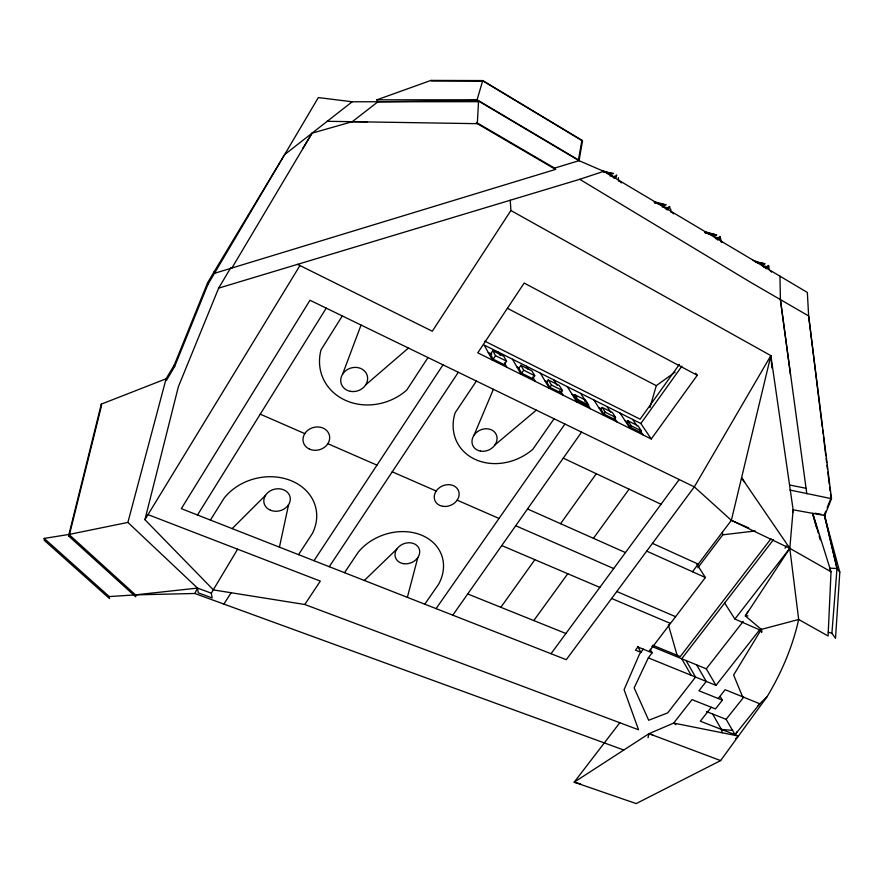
<?xml version="1.0" encoding="UTF-8"?>
<svg xmlns="http://www.w3.org/2000/svg" width="884" height="884" viewBox="0 0 884 884"><rect width="100%" height="100%" fill="white"/><g stroke="black" fill="none" stroke-linecap="round" stroke-linejoin="round"><path stroke-width="1.33" d="M478.52 101.682L352.197 101.782L284.604 154.634L214.083 271.808L214.469 273.322L555.572 169.397L477.316 123.672L478.52 101.682L477.084 99.793L376.838 99.837L377.976 101.759L477.614 100.489L579.042 160.667L603.739 171.341L807.346 292.46L808.639 315.953L822.286 427.049M825.711 511.317L824.264 514.919L839.8 572.136L835.524 638.347L831.899 633.287L828.186 632.115M831.899 633.287L837.004 568.478L824.739 515.527L831.501 498.664L808.639 315.953L751.444 282.814L579.727 179.308L218.657 288.129L178.369 386.739L144.921 519.693L213.398 589.904L304.792 604.501L638.535 729.775L624.082 689.664L639.441 654.259L643.298 649.188M792.672 512.488L793.136 509.803L770.848 355.622L510.897 210.514L510.256 200.237M476.421 122.445L554.555 168.126L579.042 160.667L582.49 140.91L581.948 140.291L482.741 80.566L430.972 80.411L376.838 99.837M579.042 160.667L578.423 159.927L581.948 140.291M279.432 547.152L288.56 504.753M648.016 737.709L648.978 733.687L673.674 723.09L692.017 699.62L715.465 708.913L722.372 700.172L720.316 696.658M692.492 571.727L731.366 520.333L770.848 355.622L771.909 367.954M44.2 538.4L109.273 596.578L109.439 598.523L44.244 540.301L44.2 538.4L68.952 534.455L135.484 594.866L135.694 596.799L69.04 536.345L68.952 534.455L101.295 404.143L166.093 378.794L174.292 364.993L207.563 282.858L214.083 271.808M69.04 536.345L101.461 405.867L101.295 404.143M407.358 597.352L417.823 557.594M109.273 596.578L135.484 594.866L197.497 588.092L198.292 592.877L212.171 597.949L211.32 593.164L197.497 588.092L127.893 522.411L166.093 378.794L166.38 380.463L174.59 366.639L207.928 284.383L318.328 97.572L352.197 101.782M649.917 407.557L656.293 385.667L675.122 372.098M342.616 374.153L361.048 325.047M827.159 507.703L831.015 498.068L830.518 493.968M474.045 435.182L493.371 389.291M650.215 649.265L652.171 652.812L648.315 657.862L634.148 687.862L648.69 720.25L667.674 712.902L695.553 677.067L686.028 660.503M135.484 594.866L194.834 593.484L197.497 588.092M770.848 355.622L694.327 486.874L566.257 659.696L181.319 508.654L309.986 300.251L694.327 486.874L731.366 520.333L789.799 548.323L831.026 571.782L828.087 635.983L798.672 619.485L759.599 629.85L716.007 685.376L648.315 657.862M748.118 611.198L745.334 615.949L761.334 629.386L761.953 632.082M785.025 548.246L786.417 545.87M218.657 288.129L230.823 267.642M231.917 268.007L312.052 133.175L352.285 121.694L367.324 121.782M237.619 549.196L211.32 593.164M302.881 148.368L312.052 133.175M144.921 519.693L299.952 265.543M197.497 515.007L326.24 308.14M210.403 520.068L224.171 498.09A51.327 42.344 -13.3 0 1 290.891 480.598A51.327 42.344 -13.3 0 1 312.35 533.527L298.538 554.655M342.296 315.942L321.047 349.821A53.095 46.708 -20.5 0 0 344.804 400.032A53.095 46.708 -20.5 0 0 406.739 390.065L428 357.556M223.862 604.081L231.155 592.744M510.897 210.514L432.309 331.224L297.554 264.349M313.986 560.71L443.039 364.849M329.257 566.699L458.321 372.274M304.792 604.501L320.317 581.108L148.015 514.621M492.786 350.749L490.443 354.263L493.161 359.191L504.223 364.694L506.587 361.18L503.792 356.252L492.786 350.749L495.537 355.666L506.587 361.18M344.539 572.699L358.363 552.025A48.498 38.896 -19.9 0 1 421.138 535.008A48.498 38.896 -19.9 0 1 438.597 584.269L424.773 604.181M476.399 381.048L455.138 412.795A50.421 42.454 -27.7 0 0 474.907 459.282A50.421 42.454 -27.7 0 0 532.853 449.282L554.058 418.762M493.161 359.191L495.537 355.666M520.886 365.324L518.831 368.374L521.637 373.247L532.687 378.739L534.754 375.7L531.881 370.827L520.886 365.324L523.715 370.186L534.754 375.7M521.637 373.247L523.715 370.186M548.246 379.921L546.688 382.186L549.936 387.358L560.898 392.805L562.467 390.54L559.163 385.369L548.246 379.921L551.505 385.07L562.467 390.54M549.936 387.358L551.505 385.07M574.677 394.651L573.904 395.767L576.998 400.772L587.827 406.154L588.6 405.038L585.451 400.032L574.677 394.651L577.782 399.656L588.6 405.038M576.998 400.772L577.782 399.656M436.077 608.612L564.931 424.044M584.678 401.137L585.451 400.032M452.785 615.176L581.573 432.121M602.214 407.425L600.888 409.314L603.971 414.132L614.225 419.226L615.562 417.347L612.424 412.519L602.214 407.425L605.308 412.242L615.562 417.347M603.971 414.132L605.308 412.242M627.949 420.795L626.933 422.221L630.248 427.248L640.403 432.298L641.43 430.884L638.06 425.845L627.949 420.795L631.264 425.823L641.43 430.884M500.852 607.297L534.875 559.683M560.589 523.693L596.291 473.725M630.248 427.248L631.264 425.823M679.365 364.352L640.115 419.193L484.819 341.158M706.46 711.576L726.118 719.311L735.046 734.692L737.378 731.433M695.631 373.181L697.255 375.269L651.265 438.983L640.834 423.502L681.94 366.131M533.792 620.568L567.771 573.727M593.44 538.323L629.076 489.195M619.806 722.747L574.18 782.196L636.204 803.589L720.626 760.583L767.124 696.614A303.919 233.542 -24.4 0 0 798.672 619.485L789.799 548.323L793.136 509.803L824.739 515.527M551.019 653.718L679.21 479.526M697.863 567.76L722.792 534.82L722.383 532.157M649.066 651.541L705.388 577.528L696.758 563.992M770.97 538.765L680.249 656.591L652.701 645.232M773.522 539.627L681.73 658.735L691.211 675.299M759.599 629.85L734.902 619.032L789.799 548.323L741.566 477.758L744.659 482.299M716.007 685.376L706.272 668.834L743.223 621.408M711.3 707.266L700.316 721.2L738.471 736.029L735.488 738.759M718.206 698.504L725.145 689.697L759.798 703.774L767.124 696.614M726.118 719.311L743.764 697.111M735.046 734.692L759.798 703.774L758.041 705.708M232.16 528.61L265.52 495.338M364.33 580.468L396.872 549.03M614.192 177.187L616.712 174.933L616.148 177.507L615.242 177.408M365.689 384.872L408.441 348.053M494.963 444.906L536.312 410.143M352.285 121.694L377.976 101.759M652.856 734.902L648.978 733.687L574.18 782.196L580.711 783.931M579.727 179.308L603.739 171.341M769.953 270.581L771.566 272.095M68.952 534.455L127.893 522.411M721.874 241.995L722.471 241.896M610.015 175.982L611.606 175.783M722.792 534.82L755.256 530.964M671.763 212.193L673.63 213.873M662.204 207.011L663.829 206.856M607.805 173.562L610.634 173.363L611.551 174.27L610.756 174.513L612.303 175.297L612.17 176.48L614.468 176.303L615.397 177.551M619.485 181.098L621.485 182.877M748.03 615.872L745.334 615.949L789.799 548.323L788.462 546.5M660.05 204.646L663.011 204.569L663.928 205.464L663.177 205.707L664.691 206.48L664.613 207.674L666.823 207.475L667.763 208.723M582.49 140.91L483.205 81.14L431.392 80.985L430.972 80.411M758.207 263.045L761.389 263.178L762.306 264.062L761.621 264.316L763.091 265.056L763.091 266.25L765.146 266.018L766.108 267.244M710.139 234.448L713.222 234.481L714.139 235.376L713.421 235.619L714.913 236.382L714.869 237.564L717.001 237.354L717.952 238.592M327.235 121.296L477.316 123.672M829.501 568.169L837.004 568.478L839.8 572.136M712.603 713.996L721.41 729.399L732.56 730.405M755.942 262.272L759.168 262.802L754.45 261.377M761.201 263.178L764.991 263.808L762.483 263.377L763.058 263.476M756.35 262.349L764.605 263.73M707.487 233.453L710.869 234.061L707.255 233.343M814.926 513.228L821.59 514.444M656.978 203.419L660.536 204.093L654.226 202.403L655.11 203.154M738.471 736.029L673.674 723.09L675.873 724.692M604.28 172.082L608.026 172.833L603.197 171.43M789.545 484.996L806.064 488.299M656.525 203.176L666.16 204.9L654.458 201.729M603.595 171.706L613.573 173.529L610.634 173.363L601.982 170.524M704.769 231.652L716.57 234.956L704.659 232.382L705.598 233.155M753.035 260.36L761.389 263.178M194.834 593.484L623.806 750.019M648.978 733.687L720.626 760.583M722.372 700.172L698.935 690.769L706.261 681.409L696.625 664.856M467.713 593.96L565.904 633.496M652.171 652.812L637.883 646.966L635.486 650.138L640.9 652.348L637.696 646.414M651.762 646.403L706.272 668.834M611.629 598.479L670.459 623.441M501.769 545.561L599.827 587.407M616.789 591.506L675.597 616.678M731.366 520.333L748.715 527.914M260.25 414.165L304.781 433.624M327.842 443.691L376.96 465.139M392.242 471.813L436.199 491.018M457.138 500.156L499.018 518.455M515.703 525.737L613.706 568.545M527.516 508.963L625.452 552.577M646.712 551.13L705.388 577.528M652.469 543.362L698.238 564.136M563.263 458.144L661.022 504.256M651.265 438.983L477.769 352.827L524.19 283.057L697.255 375.269M488.255 352.495L491.836 354.285M516.786 366.727L519.129 367.899M544.887 380.75L547.351 381.976M572.059 394.297L576.943 396.739M598.766 407.623L601.186 408.828M625.065 420.729L628.535 422.464M640.834 423.502L484.134 345.025L492.443 360.108M507.438 308.328L656.293 385.667M578.423 159.927L477.084 99.793L482.741 80.566L483.205 81.14M761.942 265.222L764.196 267.52M831.015 498.068L831.501 498.664L789.898 490.034M554.555 168.126L555.572 169.397M829.634 569.948L831.026 571.782L812.727 513.35L818.363 533.229M632.679 419.425L637.077 425.989M639.287 429.315L643.011 434.884M620.015 413.082L630.193 428.519M607.043 406.574L610.579 412.032M614.148 417.546L617.043 421.988M724.659 603.032L734.902 619.032M593.893 399.988L603.728 415.381M559.583 390.739L560.898 392.805M613.142 176.855L614.026 178.237M580.711 393.391L590.368 408.739M665.354 207.906L666.193 209.254M567.351 386.706L576.832 402.021M715.399 237.685L716.206 238.989M553.837 379.932L557.13 385.347M561.13 391.921L563.141 395.225M540.367 373.192L549.483 388.441M526.411 366.197L528.312 369.435M532.765 377.026L535.339 381.413M512.455 359.213L521.184 374.385M498.366 352.152L500.167 355.357M504.433 362.915L506.886 367.28M742.604 696.791L733.621 675L761.334 629.386L761.444 632.137M812.993 515.306L816.694 528.091M668.37 624.822L677.42 656.37M819.114 535.881L820.241 539.859M207.563 282.858L207.928 284.383M824.264 514.919L837.004 568.478M721.41 729.399L722.14 732.77M174.292 364.993L174.59 366.639M768.804 267.277L769.135 269.587M779.964 276.173L780.395 299.588L806.816 493.847M780.395 299.588L790.44 374.606M822.628 429.779L823.126 433.878M823.468 436.608L825.811 455.724M826.153 458.464L826.65 462.553M826.993 465.293L827.49 469.382M827.833 472.122L829.336 484.41M829.678 487.139L830.175 491.239M720.747 238.636L721.134 242.105M670.647 208.79L670.934 212.27M618.391 177.651L618.546 181.132M768.793 266.117L767.975 267.896L766.981 267.708L766.096 268.824L765.809 267.399L768.373 265.399L768.793 266.117M720.316 237.221L719.477 239.023L718.515 238.868L717.631 240.017L717.377 238.581L719.93 236.503L720.316 237.221M669.785 207.077L668.923 208.922L667.984 208.79L667.089 209.972L666.879 208.536L669.42 206.37L669.785 207.077M716.559 234.923L715.83 234.812L716.57 234.956M480.476 451.105A12.928 10.84 -26.2 0 0 496.83 436.309A12.928 10.84 -26.2 0 0 476.255 432.652A12.928 10.84 -26.2 0 0 480.476 451.105M442.829 506.311A12.774 10.531 -23.2 0 0 458.873 491.847A12.774 10.531 -23.2 0 0 438.365 488.543A12.774 10.531 -23.2 0 0 442.829 506.311M309.544 449.149A13.492 11.525 -15.9 0 0 329.688 437.768A13.492 11.525 -15.9 0 0 309.765 428.972A13.492 11.525 -15.9 0 0 309.544 449.149M350.396 391.336A13.636 11.912 -18.8 0 0 367.258 375.656A13.636 11.912 -18.8 0 0 344.87 371.457A13.636 11.912 -18.8 0 0 350.396 391.336M403.69 563.683A12.63 10.199 -20.6 0 0 419.414 549.561A12.63 10.199 -20.6 0 0 398.982 546.621A12.63 10.199 -20.6 0 0 403.69 563.683M270.471 510.223A13.359 11.116 -13.7 0 0 290.306 499.029A13.359 11.116 -13.7 0 0 270.405 490.797A13.359 11.116 -13.7 0 0 270.471 510.223"/></g></svg>
